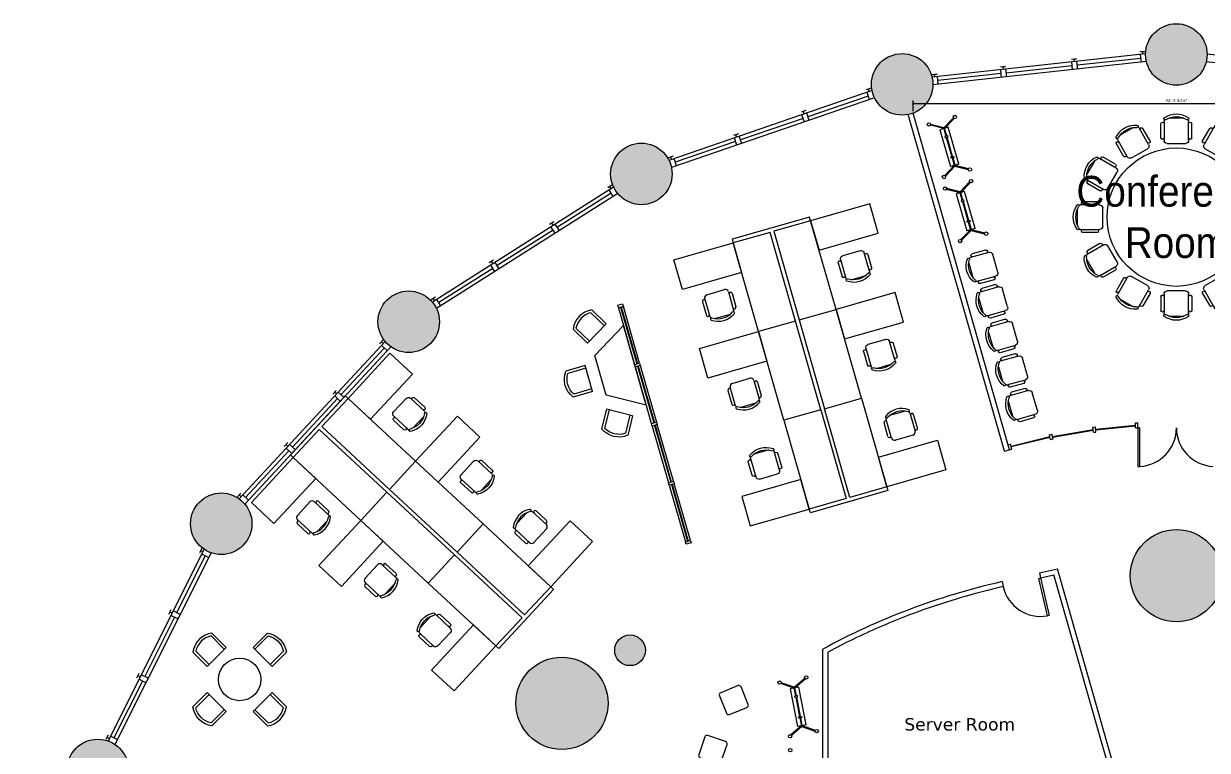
# Model space of a CAD drawing. Header units: inches. Extents: x -900 to 900, y -795 to 795.
# Drawn here: x -900 to 24, y 227 to 795 of the extents above; entities that cross this region are included whole.
import ezdxf
from ezdxf.enums import TextEntityAlignment as Align

# ---------------------------------------------------------------- set-up
doc = ezdxf.new("R2010")
doc.units = ezdxf.units.IN
doc.header["$LTSCALE"] = 48
doc.header["$MEASUREMENT"] = 0
doc.header["$PDMODE"] = 35
doc.layers.get('0').update_dxf_attribs({"linetype": 'CONTINUOUS'})
doc.layers.get('Defpoints').update_dxf_attribs({"linetype": 'CONTINUOUS'})
for name, color, linetype in [('A-door', 3, 'CONTINUOUS'), ('A-flor-patn', 5, 'CONTINUOUS'), ('A-note', 7, 'CONTINUOUS'), ('A-wall', 1, 'CONTINUOUS'), ('A-wall-shel', 9, 'CONTINUOUS'), ('Text', 7, 'CONTINUOUS')]:
    doc.layers.add(name, color=color, linetype=linetype)
for name, color, linetype, true_color in [('A-flor-fill', 7, 'CONTINUOUS', 0xe8eafd), ('A-furn', 7, 'CONTINUOUS', 0x007300), ('A-furn-glass', 7, 'CONTINUOUS', 0x009494), ('A-furn-syst', 7, 'CONTINUOUS', 0x850000), ('A-shel-fill', 7, 'CONTINUOUS', 0x949494)]:
    doc.layers.add(name, color=color, linetype=linetype, true_color=true_color)
doc.styles.add('Annotative', font='arial.ttf', dxfattribs={"width": 0.9, "height": 0.125})
doc.styles.get("Standard").update_dxf_attribs({"font": 'verdana.ttf'})
doc.styles.add('Title', font='verdana.ttf')
doc.dimstyles.new('Annotative', dxfattribs={"dimscale": 48, "dimtxt": 0.09375, "dimasz": 0.0625, "dimexe": 0.09375, "dimexo": 0.0625, "dimgap": 0.03125, "dimtad": 1, "dimdec": 4, "dimzin": 15, "dimdsep": 46, "dimlunit": 4, "dimtxsty": 'Standard', "dimblk": 'ARCHTICK', "dimcen": 0.09375, "dimclrd": 256, "dimclre": 256, "dimclrt": 256, "dimadec": 0, "dimazin": 0, "dimtfac": 1, "dimtdec": 4, "dimtix": 1, "dimtmove": 2, "dimatfit": 3, "dimfxl": 1, "dimfrac": 2, "dimtolj": 1, "dimtzin": 0, "dimlwd": -1, "dimlwe": -1, "dimarcsym": 0})

# ---------------------------------------------------------------- blocks, each defined once
blk = doc.blocks.new('CoffeeChair')
at = {"linetype": 'Continuous'}
for p, q in [((-10.5, 0), (-10.5, 15.78)), ((-8.4, 0), (-8.4, 14.68)), ((8.4, 0), (8.4, 14.68)), ((10.5, 0), (10.5, 15.78)), ((10.5, 0), (-10.5, 0))]:
    blk.add_line(p, q, dxfattribs=at)
for radius, start, end in [(17.55, 53.25084, 126.74941), (15.45, 57.06374, 122.93694)]:
    blk.add_arc((0, 1.71), radius, start, end, dxfattribs=at)
blk = doc.blocks.new('OfficeChair')
at = {"color": 0}
for p, q in [((-5.95, 19.8), (5.95, 19.8)), ((-12, 4.4), (-12, 15.4)), ((-9.6, 2.4), (-9.6, 17.4)), ((9.6, 17.4), (9.6, 2.4)), ((12, 4.4), (12, 15.4)), ((7.2, 0), (-7.2, 0))]:
    blk.add_line(p, q, dxfattribs=at)
for centre, radius, start, end in [((-8.93, 19.22), 0.863, 126.1745, 306.1745), ((0, 7), 16, 53.8255, 126.1745), ((0, 5.26), 15.71, 57.57575, 122.42425), ((8.93, 19.22), 0.863, 233.8255, 53.8255), ((-10.8, 15.4), 1.2, 0, 180), ((-7.2, 17.4), 2.4, 153.71643, 180), ((7.2, 17.4), 2.4, 0, 26.28357), ((10.8, 15.4), 1.2, 0, 180), ((-10.8, 4.4), 1.2, 180, 0), ((-7.2, 2.4), 2.4, 180, 270), ((7.2, 2.4), 2.4, 270, 0), ((10.8, 4.4), 1.2, 180, 0)]:
    blk.add_arc(centre, radius, start, end, dxfattribs=at)
blk = doc.blocks.new('*U9')
at = {"layer": 'A-furn', "xscale": -1}
blk.add_blockref('OfficeChair', (0, -11.5), dxfattribs=at)
blk = doc.blocks.new('*U10')
at = {"layer": 'A-wall', "color": 0, "linetype": 'ByBlock', "lineweight": -2, "transparency": 16777216}
blk.add_blockref('*U9', (0, 712.57), dxfattribs=at)
for p, rotation in [((-34.5, 703.32), 29.99999999999999), ((34.5, 703.32), 329.9999999999999), ((-59.76, 678.07), 59.99999999999999), ((59.76, 678.07), 299.9999999999999), ((-69, 643.57), 90), ((69, 643.57), 270), ((-59.76, 609.07), 120), ((59.76, 609.07), 240), ((-34.5, 583.81), 150), ((34.5, 583.81), 210), ((0, 574.57), 180)]:
    blk.add_blockref('*U9', p, dxfattribs=dict(at, rotation=rotation))
blk = doc.blocks.new('_ArchTick')
at = {"color": 0, "linetype": 'ByBlock', "const_width": 0.15}
blk.add_lwpolyline([(-0.5, -0.5), (0.5, 0.5)], dxfattribs=at)
blk = doc.blocks.new('*D11')
at = {"layer": 'Defpoints', "color": 0, "transparency": 16777216}
for p in [(205.63, 732.31), (-205.54, 724.73), (205.63, 724.73)]:
    blk.add_point(p, dxfattribs=at)
at = {"layer": 'Text', "transparency": 16777216}
for p, q in [((-205.54, 726.23), (-205.54, 734.56)), ((-205.54, 732.31), (205.63, 732.31)), ((205.63, 726.23), (205.63, 734.56))]:
    blk.add_line(p, q, dxfattribs=at)
at = {"layer": 'Text', "transparency": 16777216, "xscale": 1.5, "yscale": 1.5, "zscale": 1.5, "rotation": 180}
blk.add_blockref('_ArchTick', (-205.54, 732.31), dxfattribs=at)
at = {"layer": 'Text', "transparency": 16777216, "xscale": 1.5, "yscale": 1.5, "zscale": 1.5}
blk.add_blockref('_ArchTick', (205.63, 732.31), dxfattribs=at)
at = {"layer": 'Text', "transparency": 16777216, "insert": (0.04, 734.47), "char_height": 2.25, "attachment_point": 5}
blk.add_mtext('\\A1;34\'-3 3/16"', dxfattribs=at)

msp = doc.modelspace()

# ---------------------------------------------------------------- hatches: boundary and pattern name
at = {"layer": 'A-flor-fill'}
h = msp.add_hatch(color=256, dxfattribs=at)
h.dxf.hatch_style = 1
h.paths.add_polyline_path([(408.81589, 472.95223, 1), (360.81589, 472.95223, 1)])
h.paths.add_polyline_path([(754.53414, 50.68857, 1), (826.53414, 50.68857, 1)])
h.paths.add_polyline_path([(632.86865, -46.02776, 1), (584.86865, -46.02776, 1)])
h.paths.add_polyline_path([(36.04367, 363.7764, 1), (-35.95633, 363.7764, 1)])
h.paths.add_polyline_path([(43.8966, -299.34578, 1), (19.8966, -299.34578, 1)])
h.paths.add_polyline_path([(288.43911, -391.02144, 1), (264.43911, -391.02144, 1)])
h.paths.add_polyline_path([(23.43433, -474.13735, 1), (-48.56567, -474.13735, 1)])
h.paths.add_polyline_path([(-383.42132, -316.34593, 1), (-431.42132, -316.34593, 1)])
h.paths.add_polyline_path([(-449.14585, -269.70519, 1), (-473.14585, -269.70519, 1)])
h.paths.add_polyline_path([(-414.53565, 305.56378, 1), (-438.53565, 305.56378, 1)])
h.paths.add_polyline_path([(-515.72697, 264.20528, 1), (-443.72697, 264.20528, 1)])
at = {"layer": 'A-shel-fill'}
h = msp.add_hatch(color=256, dxfattribs=at)
h.dxf.hatch_style = 1
h.paths.add_polyline_path([(24, 770.52698, 1), (-24, 770.52698, 1)])
h = msp.add_hatch(color=256, dxfattribs=at)
h.dxf.hatch_style = 1
h.paths.add_polyline_path([(238.05354, 747.16943, 1), (190.05354, 747.16943, 1)])
h.paths.add_polyline_path([(441.6879, 677.29702, 1), (393.6879, 677.29702, 1)])
h.paths.add_polyline_path([(575.36886, 561.93306, 1), (623.36886, 561.93306, 1)])
h.paths.add_polyline_path([(721.72322, 404.30176, 1), (769.72322, 404.30176, 1)])
h.paths.add_polyline_path([(866.13444, 212.17364, 1), (818.13444, 212.17364, 1)])
h.paths.add_polyline_path([(852, 0, 1), (900, 0, 1)])
h.paths.add_polyline_path([(866.13444, -212.17364, 1), (818.13444, -212.17364, 1)])
h.paths.add_polyline_path([(769.72322, -404.30176, 1), (721.72322, -404.30176, 1)])
h.paths.add_polyline_path([(623.36886, -561.93306, 1), (575.36886, -561.93306, 1)])
h.paths.add_polyline_path([(441.6879, -677.29702, 1), (393.6879, -677.29702, 1)])
h.paths.add_polyline_path([(238.05354, -747.16943, 1), (190.05354, -747.16943, 1)])
h.paths.add_polyline_path([(-190.05354, -747.16943, 1), (-238.05354, -747.16943, 1)])
h.paths.add_polyline_path([(-393.6879, -677.29702, 1), (-441.6879, -677.29702, 1)])
h.paths.add_polyline_path([(-575.36886, -561.93306, 1), (-623.36886, -561.93306, 1)])
h.paths.add_polyline_path([(-769.72322, -404.30176, 1), (-721.72322, -404.30176, 1)])
h.paths.add_polyline_path([(-866.13444, -212.17364, 1), (-818.13444, -212.17364, 1)])
h.paths.add_polyline_path([(-900, 0, 1), (-852, 0, 1)])
h.paths.add_polyline_path([(-818.13444, 212.17364, 1), (-866.13444, 212.17364, 1)])
h.paths.add_polyline_path([(-721.72322, 404.30176, 1), (-769.72322, 404.30176, 1)])
h.paths.add_polyline_path([(-623.36886, 561.93306, 1), (-575.36886, 561.93306, 1)])
h.paths.add_polyline_path([(-441.6879, 677.29702, 1), (-393.6879, 677.29702, 1)])
h.paths.add_polyline_path([(-238.05354, 747.16943, 1), (-190.05354, 747.16943, 1)])

# ---------------------------------------------------------------- linework, layer by layer
at = {"layer": 'A-door'}
for points in [[(-29.95633, 449.06431), (-28.45633, 449.06431), (-28.45633, 479.06431), (-29.95633, 479.06431)], [(-99.22216, 332.77135), (-100.68378, 332.43419), (-107.42698, 361.66652), (-105.96536, 362.00368)]]:
    msp.add_lwpolyline(points, close=True, dxfattribs=at)
for centre, start, end in [((-29.95633, 479.06431), 272.86240523, 0), ((30.11863, 479.06431), 180, 267.13759477), ((-105.96536, 362.00368), 192.98955183, 280.1271466)]:
    msp.add_arc(centre, 30.03748, start, end, dxfattribs=at)
at = {"layer": 'A-flor-patn'}
for centre, radius in [((0.04367, 363.7764), 36), ((-426.53565, 305.56378), 12), ((-479.72697, 264.20528), 36)]:
    msp.add_circle(centre, radius, dxfattribs=at)
at = {"layer": 'A-furn'}
for p, q in [((-181.47328, 713.36229), (-174.01426, 721.08263)), ((-181.6549, 712.63461), (-192.07042, 715.23415)), ((-181.47328, 713.36229), (-191.88881, 715.96183)), ((-178.04992, 713.66739), (-184.53888, 711.80839)), ((-184.53888, 711.80839), (-176.27668, 682.96856)), ((-180.9339, 712.84117), (-181.6549, 712.63461)), ((-181.6549, 712.63461), (-179.94848, 706.67823)), ((-180.9339, 712.84117), (-173.47488, 720.56151)), ((-179.22748, 706.88478), (-180.9339, 712.84117)), ((-169.78771, 684.82756), (-178.04992, 713.66739)), ((-179.67026, 705.70708), (-175.37733, 690.72232)), ((-174.65634, 690.92887), (-178.94926, 705.91363)), ((-169.78771, 684.82756), (-176.27668, 682.96856)), ((-175.09911, 689.75117), (-173.39269, 683.79478)), ((-172.6717, 684.00134), (-174.37812, 689.95772)), ((-173.39269, 683.79478), (-172.6717, 684.00134)), ((-172.6717, 684.00134), (-162.25617, 681.4018)), ((-173.39269, 683.79478), (-180.85172, 676.07444)), ((-172.85331, 683.27366), (-180.31234, 675.55332)), ((-172.85331, 683.27366), (-162.43779, 680.67412)), ((-168.82532, 663.31259), (-179.24084, 665.91213)), ((-168.82532, 663.31259), (-161.36629, 671.03294)), ((-168.28594, 662.79147), (-160.82691, 670.51181)), ((-169.00693, 662.58492), (-179.42246, 665.18445)), ((-165.40196, 663.61769), (-171.89092, 661.75869)), ((-171.89092, 661.75869), (-163.62871, 632.91886)), ((-168.28594, 662.79147), (-169.00693, 662.58492)), ((-169.00693, 662.58492), (-167.30051, 656.62853)), ((-166.57952, 656.83508), (-168.28594, 662.79147)), ((-157.13975, 634.77786), (-165.40196, 663.61769)), ((-167.02229, 655.65738), (-162.72937, 640.67262)), ((-162.00837, 640.87917), (-166.3013, 655.86394)), ((-265.68941, 571.57105), (-285.51871, 640.78665)), ((-162.45115, 639.70147), (-160.74473, 633.74508)), ((-160.02373, 633.95164), (-161.73015, 639.90803)), ((-160.74473, 633.74508), (-168.20375, 626.02474)), ((-160.20535, 633.22396), (-167.66437, 625.50362)), ((-157.13975, 634.77786), (-163.62871, 632.91886)), ((-160.74473, 633.74508), (-160.02373, 633.95164)), ((-160.20535, 633.22396), (-149.78982, 630.62443)), ((-160.02373, 633.95164), (-149.60821, 631.3521)), ((-326.25306, 554.22042), (-346.08236, 623.43601)), ((-294.52924, 563.30884), (-265.68941, 571.57105)), ((-245.86012, 502.35545), (-265.68941, 571.57105)), ((-297.41323, 562.48262), (-326.25306, 554.22042)), ((-306.42376, 485.00482), (-326.25306, 554.22042)), ((-593.95214, 453.12992), (-646.71621, 502.11924)), ((-274.69995, 494.09325), (-245.86012, 502.35545)), ((-274.69995, 494.09325), (-245.86012, 502.35545)), ((-245.86012, 502.35545), (-226.03082, 433.13985)), ((-277.58393, 493.26702), (-306.42376, 485.00482)), ((-277.58393, 493.26702), (-306.42376, 485.00482)), ((-306.42376, 485.00482), (-286.59447, 415.78922)), ((-636.8178, 406.96137), (-689.58186, 455.95069)), ((-614.36436, 431.14489), (-593.95214, 453.12992)), ((-541.18808, 404.1406), (-593.95214, 453.12992)), ((-616.40558, 428.94639), (-636.8178, 406.96137)), ((-584.05373, 357.97204), (-636.8178, 406.96137)), ((-561.6003, 382.15557), (-541.18808, 404.1406)), ((-561.6003, 382.15557), (-541.18808, 404.1406)), ((-541.18808, 404.1406), (-488.42401, 355.15128)), ((-563.64152, 379.95707), (-584.05373, 357.97204)), ((-563.64152, 379.95707), (-584.05373, 357.97204)), ((-584.05373, 357.97204), (-531.28967, 308.98272)), ((-298.52959, 276.0649), (-308.68318, 279.54993)), ((-298.28611, 276.77428), (-308.43969, 280.25931)), ((-298.28611, 276.77428), (-290.19119, 283.82502)), ((-297.79351, 276.20873), (-289.69859, 283.25947)), ((-294.84919, 276.78404), (-301.47391, 275.48959)), ((-301.47391, 275.48959), (-295.72079, 246.04639)), ((-297.79351, 276.20873), (-298.52959, 276.0649)), ((-298.52959, 276.0649), (-297.34138, 269.9839)), ((-296.6053, 270.12772), (-297.79351, 276.20873)), ((-297.14765, 268.99243), (-294.15841, 253.69417)), ((-293.42233, 253.838), (-296.41157, 269.13626)), ((-289.09607, 247.34085), (-294.84919, 276.78404)), ((-293.96468, 252.70271), (-292.77647, 246.62171)), ((-292.04039, 246.76553), (-293.2286, 252.84654)), ((-292.77647, 246.62171), (-300.87139, 239.57096)), ((-292.28387, 246.05616), (-300.37879, 239.00541)), ((-289.09607, 247.34085), (-295.72079, 246.04639)), ((-292.77647, 246.62171), (-292.04039, 246.76553)), ((-292.28387, 246.05616), (-282.13029, 242.57112)), ((-292.04039, 246.76553), (-281.88681, 243.2805))]:
    msp.add_line(p, q, dxfattribs=at)
for points in [[(-178.22564, 706.12094), (-178.50386, 707.09209), (-180.6721, 706.47092), (-180.39388, 705.49977)], [(-173.93271, 691.13618), (-173.65449, 690.16503), (-175.82274, 689.54386), (-176.10096, 690.51501)], [(-165.57767, 656.07124), (-165.85589, 657.04239), (-168.02414, 656.42122), (-167.74592, 655.45007)], [(-278.90894, 617.71478), (-232.76521, 630.93431), (-239.37498, 654.00618), (-285.51871, 640.78665)], [(-161.28475, 641.08648), (-161.00653, 640.11533), (-163.17478, 639.49416), (-163.453, 640.46531)], [(-339.47259, 600.36415), (-385.61632, 587.14462), (-392.22609, 610.21648), (-346.08236, 623.43601)], [(-259.07965, 548.49918), (-212.93591, 561.71871), (-219.54568, 584.79058), (-265.68941, 571.57105)], [(-319.64329, 531.14855), (-365.78703, 517.92902), (-372.39679, 541.00089), (-326.25306, 554.22042)], [(-629.12819, 485.78947), (-596.46864, 520.96551), (-614.05666, 537.29528), (-646.71621, 502.11924)], [(-576.36412, 436.80015), (-543.70457, 471.97619), (-561.2926, 488.30596), (-593.95214, 453.12992)], [(-232.64059, 456.21172), (-186.49685, 469.43125), (-179.88709, 446.35938), (-226.03082, 433.13985)], [(-671.99384, 439.62091), (-704.65339, 404.44487), (-722.24141, 420.77464), (-689.58186, 455.95069)], [(-293.20423, 438.86109), (-339.34797, 425.64156), (-332.7382, 402.56969), (-286.59447, 415.78922)], [(-619.22978, 390.63159), (-651.88932, 355.45555), (-669.47734, 371.78532), (-636.8178, 406.96137)], [(-506.01204, 371.48105), (-473.35249, 406.6571), (-455.76447, 390.32732), (-488.42401, 355.15128)], [(-548.87769, 325.3125), (-581.53724, 290.13645), (-563.94922, 273.80668), (-531.28967, 308.98272)], [(-295.67281, 269.28061), (-295.86654, 270.27208), (-298.08015, 269.83954), (-297.88642, 268.84808)], [(-292.68357, 253.98235), (-292.48984, 252.99089), (-294.70345, 252.55835), (-294.89718, 253.54982)]]:
    msp.add_lwpolyline(points, close=True, dxfattribs=at)
at = {"layer": 'A-furn', "flags": 128}
for points in [[(-356.78937, 270.08984), (-351.30542, 256.47328, 0.414213562), (-348.92786, 255.46096), (-335.3113, 260.94491, 0.414213562), (-334.29898, 263.32248), (-339.78293, 276.93904, 0.414213562), (-342.16049, 277.95135), (-355.77705, 272.4674, 0.414213562)], [(-371.76283, 221.68844), (-357.86613, 216.95918, 0.414213562), (-355.54763, 218.10031), (-350.81837, 231.99701, 0.414213562), (-351.9595, 234.31551), (-365.8562, 239.04478, 0.414213562), (-368.1747, 237.90364), (-372.90397, 224.00694, 0.414213562)]]:
    msp.add_lwpolyline(points, format="xyb", close=True, dxfattribs=at)
at = {"layer": 'A-furn'}
for centre, radius in [((-172.86562, 721.73181), 1.31939), ((-193.20694, 715.90431), 1.31939), ((0, 643.56507), 54), ((-181.46097, 674.90414), 1.31939), ((-161.11965, 680.73164), 1.31939), ((-180.55898, 665.85461), 1.31939), ((-160.21766, 671.68211), 1.31939), ((-148.47169, 630.68194), 1.31939), ((-168.81301, 624.85444), 1.31939), ((-309.7579, 280.31529), 1.31939), ((-288.99102, 284.37308), 1.31939), ((-280.81209, 242.51515), 1.31939), ((-301.57897, 238.45735), 1.31939), ((-301.47617, 227.61677), 1.31939)]:
    msp.add_circle(centre, radius, dxfattribs=at)
at = {"layer": 'A-furn-glass'}
for p, q in [((-433.92304, 573.30542), (-421.25433, 529.08434)), ((-433.44238, 573.44312), (-420.77366, 529.22205)), ((-420.70351, 527.16169), (-408.03479, 482.94061)), ((-420.22285, 527.29939), (-407.55413, 483.07832)), ((-407.48398, 481.01796), (-394.81526, 436.79688)), ((-407.00332, 481.15566), (-394.3346, 436.93458)), ((-62.98353, 478.0798), (-31.95633, 481.31955)), ((-62.93711, 477.58193), (-31.95633, 480.81683)), ((-98.69972, 472.04297), (-128.95861, 464.70055)), ((-98.59834, 471.55306), (-128.84071, 464.21465)), ((-96.74121, 472.44824), (-64.97496, 477.89485)), ((-96.63983, 471.95833), (-64.9284, 477.39553)), ((-394.26445, 434.87422), (-381.59573, 390.65315)), ((-393.78379, 435.01193), (-381.11507, 390.79085))]:
    msp.add_line(p, q, dxfattribs=at)
at = {"layer": 'A-furn-syst'}
for p, q in [((-286.34493, 643.67063), (-346.90858, 626.32)), ((-285.51871, 640.78665), (-314.35854, 632.52444)), ((-285.51871, 640.78665), (-286.34493, 643.67063)), ((-317.24252, 631.69822), (-346.08236, 623.43601)), ((-297.41323, 562.48262), (-317.24252, 631.69822)), ((-314.35854, 632.52444), (-294.52924, 563.30884)), ((-346.90858, 626.32), (-346.08236, 623.43601)), ((-419.09134, 529.70401), (-431.76006, 573.92509)), ((-435.60537, 572.82346), (-422.93665, 528.60238)), ((-413.85096, 496.88811), (-431.61544, 558.89632)), ((-277.58393, 493.26702), (-297.41323, 562.48262)), ((-294.52924, 563.30884), (-274.69995, 494.09325)), ((-418.54052, 527.78135), (-405.87181, 483.56028)), ((-409.71712, 482.45865), (-422.38584, 526.67973)), ((-648.91471, 504.16046), (-691.78036, 457.99191)), ((-646.71621, 502.11924), (-667.12842, 480.13422)), ((-646.71621, 502.11924), (-648.91471, 504.16046)), ((-277.58393, 493.26702), (-257.75464, 424.05143)), ((-254.87065, 424.87765), (-274.69995, 494.09325)), ((-392.65228, 437.41655), (-405.32099, 481.63762)), ((-669.16965, 477.93571), (-689.58186, 455.95069)), ((-616.40558, 428.94639), (-669.16965, 477.93571)), ((-667.12842, 480.13422), (-614.36436, 431.14489)), ((-409.1663, 480.53599), (-396.49759, 436.31492)), ((-691.78036, 457.99191), (-689.58186, 455.95069)), ((-395.94677, 434.39226), (-383.27806, 390.17119)), ((-379.43275, 391.27281), (-392.10146, 435.49389)), ((-563.64152, 379.95707), (-616.40558, 428.94639)), ((-614.36436, 431.14489), (-561.6003, 382.15557)), ((-225.2046, 430.25587), (-285.76825, 412.90524)), ((-226.03082, 433.13985), (-254.87065, 424.87765)), ((-226.03082, 433.13985), (-225.2046, 430.25587)), ((-257.75464, 424.05143), (-286.59447, 415.78922)), ((-285.76825, 412.90524), (-286.59447, 415.78922)), ((-563.64152, 379.95707), (-510.87745, 330.96775)), ((-508.83623, 333.16625), (-561.6003, 382.15557)), ((-486.22551, 353.11006), (-529.09117, 306.9415)), ((-488.42401, 355.15128), (-508.83623, 333.16625)), ((-488.42401, 355.15128), (-486.22551, 353.11006)), ((-510.87745, 330.96775), (-531.28967, 308.98272)), ((-529.09117, 306.9415), (-531.28967, 308.98272))]:
    msp.add_line(p, q, dxfattribs=at)
for points in [[(-436.15618, 574.74611), (-432.31087, 575.84774), (-431.76006, 573.92509), (-435.60537, 572.82346)], [(-422.93665, 528.60238), (-419.09134, 529.70401), (-418.54052, 527.78135), (-422.38584, 526.67973)], [(-409.71712, 482.45865), (-405.87181, 483.56028), (-405.32099, 481.63762), (-409.1663, 480.53599)], [(-396.49759, 436.31492), (-392.65228, 437.41655), (-392.10146, 435.49389), (-395.94677, 434.39226)], [(-383.27806, 390.17119), (-379.43275, 391.27281), (-378.88193, 389.35016), (-382.72724, 388.24853)]]:
    msp.add_lwpolyline(points, close=True, dxfattribs=at)
at = {"layer": 'A-furn-syst', "flags": 128}
msp.add_lwpolyline([(-413.85096, 496.88811), (-445.14242, 504.69791), (-454.02466, 535.70202), (-431.61544, 558.89632)], dxfattribs=at)
at = {"layer": 'A-furn-syst'}
msp.add_circle((-731.36928, 282.78349), 16.60742, dxfattribs=at)
at = {"layer": 'A-wall'}
for p, q in [((-134.11681, 460.8825), (-209.38942, 723.627)), ((-130.2715, 461.98413), (-205.54411, 724.72862)), ((-31.95633, 479.06431), (-31.95633, 483.07206)), ((-31.95633, 483.07206), (-29.95633, 483.07206)), ((-29.95633, 479.06431), (-29.95633, 483.07206)), ((-99.0543, 473.75653), (-97.09579, 474.16179)), ((-98.24376, 469.83951), (-99.0543, 473.75653)), ((-96.28525, 470.24478), (-97.09579, 474.16179)), ((-65.13751, 479.63815), (-63.14614, 479.82383)), ((-64.76585, 475.65222), (-65.13751, 479.63815)), ((-64.76585, 475.65222), (-62.77449, 475.8379)), ((-62.77449, 475.8379), (-63.14614, 479.82383)), ((-31.95633, 479.06431), (-29.95633, 479.06431)), ((-134.11681, 460.8825), (-128.34885, 462.53494)), ((-131.37313, 465.82944), (-129.45048, 466.38025)), ((-128.34885, 462.53494), (-129.45048, 466.38025)), ((-96.28525, 470.24478), (-98.24376, 469.83951)), ((-106.86456, 365.9018), (-92.85434, 369.13362)), ((-106.86456, 365.9018), (-105.96536, 362.00368)), ((-105.96536, 362.00368), (-95.65405, 364.38226)), ((-43.95633, 183.9276), (-95.65405, 364.38226)), ((-35.95633, 170.52698), (-92.85434, 369.13362)), ((-136.09689, 359.1586), (-135.19769, 355.26048)), ((-275.95633, 170.52698), (-275.95633, 306.45118)), ((-271.95633, 170.52698), (-271.95633, 304.0759))]:
    msp.add_line(p, q, dxfattribs=at)
msp.add_ellipse((0, 0.03688), major_axis=(-480, 0), ratio=0.780187719, start_param=11.283052882, end_param=11.608067233, dxfattribs=at)
msp.add_open_spline([(-135.19769, 355.26048), (-146.21961, 352.71799), (-157.12289, 349.86501), (-189.86205, 340.2563), (-211.22832, 332.53558), (-245.55545, 317.63792), (-258.98195, 311.10807), (-271.95633, 304.0759)], degree=3, knots=[11.2830530337, 11.2830530337, 11.2830530337, 11.2830530337, 11.3553813486, 11.3553813486, 11.5032143192, 11.5032143192, 11.6027456168, 11.6027456168, 11.6027456168, 11.6027456168], dxfattribs=at)
at = {"layer": 'A-wall-shel'}
for p, q in [((-23.99668, 770.92627), (-190.70772, 752.73473)), ((-27.83477, 767.48965), (-77.31577, 762.09027)), ((-24.40076, 772.89405), (-28.37715, 772.46014)), ((-28.1602, 770.47194), (-27.50934, 764.50735)), ((-26.38896, 772.6771), (-24.40076, 772.89405)), ((-26.172, 770.6889), (-26.38896, 772.6771)), ((23.99668, 770.92627), (190.70772, 752.73473)), ((-23.34582, 764.96167), (-190.05686, 746.77014)), ((-133.30375, 761.01054), (-137.28015, 760.57663)), ((-136.41234, 752.62384), (-137.06319, 758.58843)), ((-135.29195, 760.79358), (-133.30375, 761.01054)), ((-135.075, 758.80539), (-135.29195, 760.79358)), ((-132.43594, 753.05774), (-133.0868, 759.02234)), ((-81.29217, 761.65637), (-132.76137, 756.04004)), ((-77.85816, 767.06077), (-81.83455, 766.62686)), ((-80.96674, 758.67407), (-81.6176, 764.63866)), ((-79.84635, 766.84382), (-77.85816, 767.06077)), ((-79.6294, 764.85562), (-79.84635, 766.84382)), ((-76.99035, 759.10798), (-77.6412, 765.07257)), ((23.34582, 764.96167), (190.05686, 746.77014)), ((-186.76115, 755.17726), (-190.73754, 754.74335)), ((-188.74935, 754.9603), (-186.76115, 755.17726)), ((-188.53239, 752.97211), (-188.74935, 754.9603)), ((-185.89334, 747.22446), (-186.54419, 753.18906)), ((-136.73777, 755.60614), (-186.21877, 750.20676)), ((-237.54997, 742.27886), (-396.13879, 687.86279)), ((-238.37713, 744.1095), (-242.1606, 742.81129)), ((-239.56418, 735.24435), (-241.51149, 740.91956)), ((-239.61976, 741.56866), (-240.26886, 743.4604)), ((-235.60266, 736.60366), (-394.19147, 682.18758)), ((-240.53783, 738.08195), (-287.60687, 721.93131)), ((-289.22963, 726.66065), (-293.0131, 725.36244)), ((-290.41668, 717.7955), (-292.36399, 723.4707)), ((-290.47226, 724.11981), (-291.12136, 726.01154)), ((-286.63321, 719.09371), (-288.58052, 724.76891)), ((-291.39034, 720.6331), (-340.35111, 703.83335)), ((-344.13458, 702.53514), (-391.20361, 686.38449)), ((-341.97387, 708.56269), (-345.75734, 707.26447)), ((-343.16092, 699.69753), (-345.10823, 705.37274)), ((-343.2165, 706.02184), (-343.8656, 707.91358)), ((-339.37745, 700.99574), (-341.32476, 706.67095)), ((-392.82637, 691.11383), (-396.60984, 689.81562)), ((-394.069, 688.57299), (-394.71811, 690.46472)), ((-390.22995, 683.54689), (-392.17727, 689.22209)), ((-439.39768, 667.06543), (-580.87535, 577.22979)), ((-440.62868, 668.6529), (-444.00544, 666.50872)), ((-441.24497, 665.89243), (-442.31706, 667.58081)), ((-436.18142, 662.00029), (-577.65909, 572.16465)), ((-441.32522, 662.28777), (-483.31336, 635.6261)), ((-439.71708, 659.7552), (-442.93335, 664.82034)), ((-485.99358, 639.84705), (-489.37034, 637.70287)), ((-486.60987, 637.08658), (-487.68196, 638.77496)), ((-481.70523, 633.09353), (-484.9215, 638.15867)), ((-486.69012, 633.48192), (-530.36665, 605.74816)), ((-485.08199, 630.94935), (-488.29825, 636.01449)), ((-533.74341, 603.60398), (-575.89046, 576.8414)), ((-533.04687, 609.96911), (-536.42363, 607.82493)), ((-532.13527, 601.07141), (-535.35154, 606.13655)), ((-533.66316, 607.20864), (-534.73525, 608.89702)), ((-528.75851, 603.21559), (-531.97478, 608.28073)), ((-578.57068, 581.06235), (-581.94744, 578.91817)), ((-579.18697, 578.30188), (-580.25906, 579.99026)), ((-574.28233, 574.30883), (-577.49859, 579.37397)), ((-617.76906, 546.52421), (-731.72002, 423.79305)), ((-619.36281, 547.74707), (-622.08444, 544.81574)), ((-619.25795, 544.92059), (-620.72362, 546.2814)), ((-613.37206, 542.44176), (-727.32302, 419.71061)), ((-618.42027, 541.4137), (-652.23609, 504.99229)), ((-616.22176, 539.37248), (-620.61877, 543.45492)), ((-655.90026, 508.39432), (-658.62189, 505.46298)), ((-654.95772, 502.06095), (-690.13436, 464.17387)), ((-655.79541, 505.56784), (-657.26108, 506.92865)), ((-652.75922, 500.01973), (-657.15622, 504.10217)), ((-650.03759, 502.95106), (-654.43459, 507.03351)), ((-693.79853, 467.5759), (-696.52016, 464.64457)), ((-693.69368, 464.74942), (-695.15934, 466.11023)), ((-690.65749, 459.20131), (-695.05449, 463.28375)), ((-687.93586, 462.13264), (-692.33286, 466.21509)), ((-692.85599, 461.24253), (-726.67181, 424.82111)), ((-730.33598, 428.22315), (-733.05761, 425.29181)), ((-730.23113, 425.39667), (-731.6968, 426.75748)), ((-724.47331, 422.77989), (-728.87032, 426.86234)), ((-759.08425, 384.36479), (-834.13609, 234.80164)), ((-753.72157, 381.67376), (-828.7734, 232.11061)), ((-758.28136, 379.27591), (-780.55132, 334.89637)), ((-760.95624, 385.09356), (-762.75026, 381.51844)), ((-760.06569, 382.40899), (-761.85325, 383.306)), ((-755.60002, 377.93039), (-760.9627, 380.62142)), ((-785.02022, 337.1389), (-786.81424, 333.56377)), ((-784.12967, 334.45432), (-785.91723, 335.35133)), ((-777.86998, 333.55085), (-783.23266, 336.24189)), ((-782.34534, 331.32125), (-805.51232, 285.15415)), ((-779.664, 329.97573), (-785.02668, 332.66676)), ((-809.98122, 287.39667), (-811.77524, 283.82155)), ((-807.30634, 281.57903), (-829.5763, 237.19949)), ((-809.09067, 284.7121), (-810.87823, 285.60911)), ((-804.625, 280.23351), (-809.98768, 282.92454)), ((-802.83097, 283.80863), (-808.19366, 286.49966)), ((-834.0452, 239.44201), (-835.83922, 235.86689)), ((-833.15465, 236.75744), (-834.94221, 237.65445)), ((-826.89496, 235.85397), (-832.25764, 238.545))]:
    msp.add_line(p, q, dxfattribs=at)
for centre in [(0, 770.52698), (0, 770.52698), (-214.05354, 747.16943), (-417.6879, 677.29702), (-599.36886, 561.93306), (-745.72322, 404.30176), (-842.13444, 212.17364)]:
    msp.add_circle(centre, 24, dxfattribs=at)

# ---------------------------------------------------------------- block references
at = {"layer": 'A-furn', "xscale": -1}
for name, p, rotation in [('OfficeChair', (-253.66878, 615.3962), 195.9862635747229), ('OfficeChair', (-141.41463, 607.51509), 105.9862635747229), ('OfficeChair', (-133.68877, 580.54743), 105.9862635747229), ('OfficeChair', (-125.96292, 553.57977), 105.9862635747229), ('OfficeChair', (-233.83948, 546.1806), 195.9862635747229), ('OfficeChair', (-118.23706, 526.61211), 105.9862635747229), ('CoffeeChair', (-458.65507, 517.6011), 105.9866322519795), ('OfficeChair', (-110.51121, 499.64445), 105.9862635747229), ('OfficeChair', (-606.32563, 496.85676), 227.1245264135189), ('CoffeeChair', (-434.72942, 491.14215), 165.9866322519794), ('OfficeChair', (-318.4444, 441.17967), 15.98626357472294), ('OfficeChair', (-553.56156, 447.86744), 227.1245264135189), ('OfficeChair', (-571.68025, 314.2452), 47.12452641351886), ('CoffeeChair', (-713.47087, 300.41335, 1.96876), 315.0003686772585), ('CoffeeChair', (-749.26768, 265.15362, 1.96876), 135.0003686772584)]:
    msp.add_blockref(name, p, dxfattribs=dict(at, rotation=rotation))
at = {"layer": 'A-furn'}
for name, p, rotation in [('OfficeChair', (-359.65616, 585.03231), 195.9862635747229), ('CoffeeChair', (-452.36924, 552.71522), 45.98589489746266), ('OfficeChair', (-339.82686, 515.81671), 195.9862635747229), ('OfficeChair', (-212.45702, 471.54356), 15.9862635747229), ('OfficeChair', (-681.34123, 416.06103), 227.1245264135189), ('OfficeChair', (-496.66465, 395.04094), 47.12452641351887), ('OfficeChair', (-628.57716, 367.07171), 227.1245264135189), ('CoffeeChair', (-749.26768, 300.41335, 1.96876), 44.9996313227415), ('CoffeeChair', (-713.47087, 265.15362, 1.96876), 224.9996313227415)]:
    msp.add_blockref(name, p, dxfattribs=dict(at, rotation=rotation))
at = {"layer": 'A-wall'}
msp.add_blockref('*U10', (0, 0), dxfattribs=at)

# ---------------------------------------------------------------- texts
at = {"layer": 'A-note', "style": 'Title'}
msp.add_text('Server Room', height=9.72, dxfattribs=at).set_placement((-169.11986, 247.7955), align=Align.MIDDLE)
at = {"layer": 'Text', "insert": (0, 643.56507), "char_height": 24, "width": 73.9137043, "attachment_point": 5, "style": 'Annotative'}
msp.add_mtext('Conference\\PRoom', dxfattribs=at)

# ---------------------------------------------------------------- dimensions: what is measured, and where the dimension line sits
at = {"layer": 'Text'}
dim = msp.add_linear_dim(base=(205.63145, 732.31111), p1=(-205.54411, 724.72862), p2=(205.63145, 724.72862), dimstyle='Annotative', dxfattribs=at)
dim.commit()
dim.dimension.update_dxf_attribs({"geometry": '*D11', "text_midpoint": (0.04367, 734.46642)})

doc.saveas('drawing.dxf')
